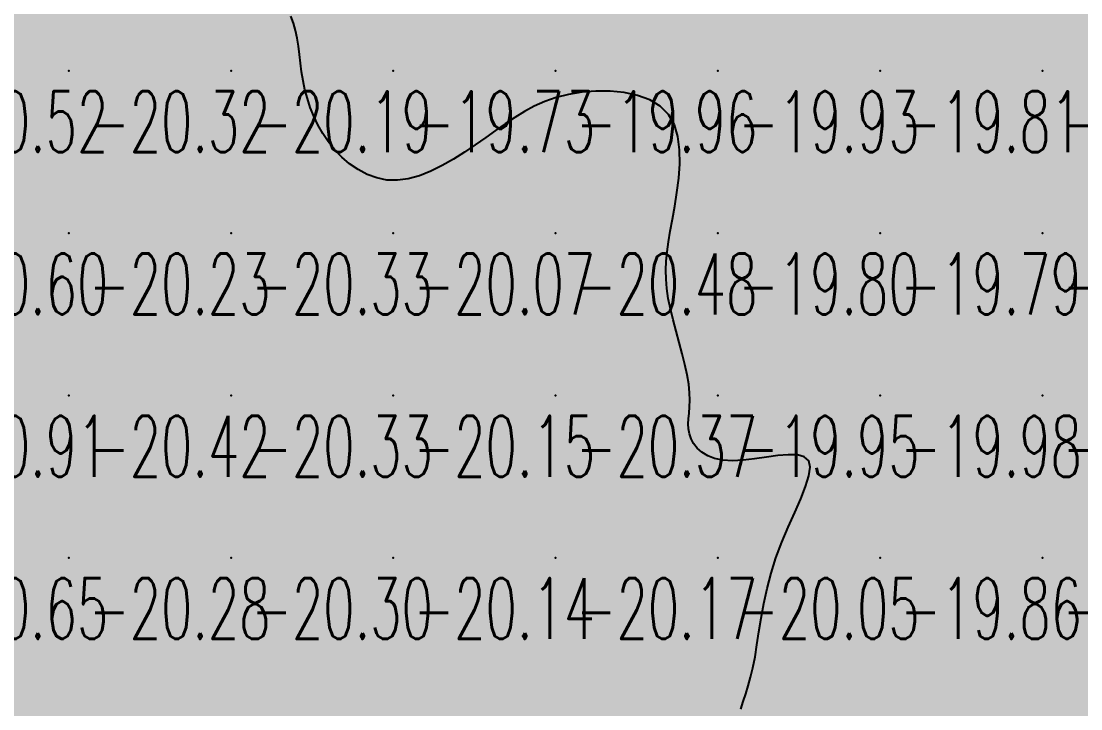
# Model space of a CAD drawing. Header units: millimetres. Extents: x 88261 to 90953, y 390274 to 392322.
# Drawn here: x 89237.3 to 89302.6, y 391067.9 to 391110.3 of the extents above; entities that cross this region are included whole.
import ezdxf
from ezdxf.enums import TextEntityAlignment as Align

# ---------------------------------------------------------------- set-up
doc = ezdxf.new("R2010")
doc.units = ezdxf.units.MM
doc.header["$LTSCALE"] = 25
for name, color, linetype in [('CN_04_00', 242, 'Continuous'), ('COTEAlt', 7, 'Continuous'), ('TN_COLORIAGE', 7, 'Continuous')]:
    doc.layers.add(name, color=color, linetype=linetype)
doc.styles.add('Simplex 1.0', font='Simplex.shx', dxfattribs={"width": 0.99, "height": 2.5})
doc.styles.get("Standard").update_dxf_attribs({"font": 'times.ttf'})

# ---------------------------------------------------------------- blocks, each defined once
blk = doc.blocks.new('COTE')
at = {"color": 0}
blk.add_point((0, 0), dxfattribs=at)
at = {"layer": 'COTEAlt'}
blk.add_attdef('ALT', text='', height=3.75, dxfattribs=at).set_placement((1.25, -1.25), align=Align.TOP_LEFT)

msp = doc.modelspace()

# ---------------------------------------------------------------- linework, layer by layer
at = {"layer": 'CN_04_00', "elevation": -20, "flags": 128}
msp.add_lwpolyline([(89281.673, 391067.915), (89281.814, 391068.394), (89281.966, 391068.867), (89282.12, 391069.355), (89282.271, 391069.882), (89282.412, 391070.469), (89282.539, 391071.134), (89282.659, 391071.871), (89282.784, 391072.671), (89282.922, 391073.523), (89283.086, 391074.417), (89283.286, 391075.342), (89283.531, 391076.288), (89283.833, 391077.244), (89284.195, 391078.2), (89284.591, 391079.136), (89284.989, 391080.033), (89285.355, 391080.869), (89285.657, 391081.626), (89285.862, 391082.283), (89285.938, 391082.82), (89285.85, 391083.217), (89285.579, 391083.463), (89285.148, 391083.578), (89284.59, 391083.593), (89283.943, 391083.538), (89283.239, 391083.443), (89282.514, 391083.338), (89281.804, 391083.253), (89281.142, 391083.217), (89280.557, 391083.254), (89280.052, 391083.361), (89279.624, 391083.526), (89279.268, 391083.741), (89278.981, 391083.993), (89278.758, 391084.273), (89278.597, 391084.571), (89278.493, 391084.875), (89278.441, 391085.179), (89278.429, 391085.489), (89278.445, 391085.812), (89278.474, 391086.157), (89278.503, 391086.533), (89278.519, 391086.948), (89278.508, 391087.411), (89278.458, 391087.93), (89278.358, 391088.511), (89278.218, 391089.142), (89278.048, 391089.81), (89277.862, 391090.501), (89277.672, 391091.202), (89277.489, 391091.898), (89277.327, 391092.576), (89277.196, 391093.222), (89277.107, 391093.827), (89277.059, 391094.401), (89277.049, 391094.961), (89277.074, 391095.522), (89277.129, 391096.101), (89277.213, 391096.713), (89277.32, 391097.374), (89277.449, 391098.1), (89277.593, 391098.899), (89277.731, 391099.753), (89277.843, 391100.635), (89277.905, 391101.519), (89277.895, 391102.379), (89277.791, 391103.189), (89277.569, 391103.923), (89277.209, 391104.555), (89276.694, 391105.063), (89276.048, 391105.452), (89275.298, 391105.731), (89274.475, 391105.909), (89273.608, 391105.994), (89272.726, 391105.997), (89271.859, 391105.926), (89271.037, 391105.79), (89270.282, 391105.598), (89269.587, 391105.355), (89268.939, 391105.067), (89268.325, 391104.739), (89267.732, 391104.376), (89267.147, 391103.982), (89266.555, 391103.564), (89265.944, 391103.127), (89265.304, 391102.676), (89264.638, 391102.228), (89263.954, 391101.798), (89263.258, 391101.402), (89262.558, 391101.058), (89261.86, 391100.782), (89261.172, 391100.589), (89260.5, 391100.497), (89259.851, 391100.517), (89259.229, 391100.642), (89258.636, 391100.858), (89258.078, 391101.154), (89257.556, 391101.517), (89257.074, 391101.934), (89256.635, 391102.394), (89256.243, 391102.883), (89255.899, 391103.39), (89255.602, 391103.911), (89255.348, 391104.444), (89255.133, 391104.985), (89254.954, 391105.532), (89254.807, 391106.081), (89254.688, 391106.63), (89254.595, 391107.176), (89254.522, 391107.715), (89254.46, 391108.245), (89254.398, 391108.761), (89254.325, 391109.259), (89254.23, 391109.735), (89254.102, 391110.185), (89253.931, 391110.605)], dxfattribs=at)
at = {"layer": 'TN_COLORIAGE', "color": 223}
for points in [[(89230.249, 391117.239, -20), (89240.11, 391117.239, -20), (89230.249, 391107.239, -20), (89240.074, 391117.065, -20)], [(89230.249, 391107.239, -20), (89240.074, 391117.065, -20), (89240.249, 391107.239, -20), (89240.249, 391116.959, -20)], [(89247.333, 391114.323, -20.321), (89240.249, 391116.959, -20.321), (89240.249, 391107.239, -20.321)], [(89240.249, 391107.239, -20), (89247.333, 391114.323, -20), (89250.249, 391107.239, -20), (89250.249, 391113.136, -20)], [(89254.403, 391111.394, -20.19), (89250.249, 391113.136, -20.19), (89250.249, 391107.239, -20.19)], [(89254.364, 391107.239, -20.19), (89254.403, 391111.394, -20.19), (89250.249, 391107.239, -20.19)], [(89230.249, 391107.239, -20.321), (89230.249, 391097.239, -20.321), (89240.249, 391107.239, -20.321)], [(89230.249, 391097.239, -20.321), (89240.249, 391097.239, -20.321), (89240.249, 391107.239, -20.321)], [(89240.249, 391107.239, -20.19), (89240.249, 391097.239, -20.19), (89250.249, 391107.239, -20.19)], [(89240.249, 391097.239, -20.19), (89250.249, 391097.239, -20.19), (89250.249, 391107.239, -20.19)], [(89250.249, 391097.239, -20), (89255.711, 391102.702, -20), (89250.249, 391107.239, -20), (89254.364, 391107.239, -20)], [(89270.249, 391097.239, -20), (89270.249, 391106.383, -20), (89260.249, 391097.239, -20), (89266.292, 391103.282, -20)], [(89278.936, 391105.926, -20.477), (89270.249, 391106.383, -20.477), (89270.249, 391097.239, -20.477)], [(89277.259, 391097.239, -20.477), (89278.936, 391105.926, -20.477), (89270.249, 391097.239, -20.477)], [(89260.249, 391099.249, -20.068), (89266.292, 391103.282, -20.068), (89260.249, 391097.239, -20.068)], [(89250.249, 391097.239, -20), (89255.711, 391102.702, -20), (89260.249, 391097.239, -20), (89260.249, 391099.249, -20)], [(89230.249, 391097.239, -20.23), (89230.249, 391087.239, -20.23), (89240.249, 391097.239, -20.23)], [(89230.249, 391087.239, -20.23), (89240.249, 391087.239, -20.23), (89240.249, 391097.239, -20.23)], [(89240.249, 391097.239, -20.327), (89240.249, 391087.239, -20.327), (89250.249, 391097.239, -20.327)], [(89240.249, 391087.239, -20.327), (89250.249, 391087.239, -20.327), (89250.249, 391097.239, -20.327)], [(89250.249, 391087.239, -20.068), (89260.249, 391087.239, -20.068), (89260.249, 391097.239, -20.068)], [(89250.249, 391097.239, -20.068), (89250.249, 391087.239, -20.068), (89260.249, 391097.239, -20.068)], [(89260.249, 391087.239, -20.477), (89270.249, 391087.239, -20.477), (89270.249, 391097.239, -20.477)], [(89260.249, 391097.239, -20.477), (89260.249, 391087.239, -20.477), (89270.249, 391097.239, -20.477)], [(89270.249, 391097.239, -20), (89277.259, 391097.239, -20), (89270.249, 391087.239, -20), (89276.723, 391093.713, -20)], [(89276.723, 391093.713, -20.374), (89279.026, 391087.239, -20.374), (89270.249, 391087.239, -20.374)], [(89230.249, 391087.239, -20.417), (89230.249, 391077.239, -20.417), (89240.249, 391087.239, -20.417)], [(89230.249, 391077.239, -20.417), (89240.249, 391077.239, -20.417), (89240.249, 391087.239, -20.417)], [(89240.249, 391087.239, -20.334), (89240.249, 391077.239, -20.334), (89250.249, 391087.239, -20.334)], [(89240.249, 391077.239, -20.334), (89250.249, 391077.239, -20.334), (89250.249, 391087.239, -20.334)], [(89250.249, 391077.239, -20.15), (89260.249, 391077.239, -20.15), (89260.249, 391087.239, -20.15)], [(89250.249, 391087.239, -20.15), (89250.249, 391077.239, -20.15), (89260.249, 391087.239, -20.15)], [(89260.249, 391077.239, -20.374), (89270.249, 391077.239, -20.374), (89270.249, 391087.239, -20.374)], [(89260.249, 391087.239, -20.374), (89260.249, 391077.239, -20.374), (89270.249, 391087.239, -20.374)], [(89270.249, 391087.239, -20), (89279.026, 391087.239, -20), (89270.249, 391077.239, -20), (89277.921, 391084.911, -20)], [(89270.249, 391077.239, -20), (89277.921, 391084.911, -20), (89280.249, 391077.239, -20), (89280.249, 391082.366, -20)], [(89283.118, 391077.239, -20.055), (89287.934, 391084.925, -20.055), (89280.249, 391077.239, -20.055)], [(89280.249, 391082.366, -20.055), (89287.934, 391084.925, -20.055), (89280.249, 391077.239, -20.055)], [(89230.249, 391077.239, -20.279), (89230.249, 391067.239, -20.279), (89240.249, 391077.239, -20.279)], [(89230.249, 391067.239, -20.279), (89240.249, 391067.239, -20.279), (89240.249, 391077.239, -20.279)], [(89240.249, 391077.239, -20.301), (89240.249, 391067.239, -20.301), (89250.249, 391077.239, -20.301)], [(89240.249, 391067.239, -20.301), (89250.249, 391067.239, -20.301), (89250.249, 391077.239, -20.301)], [(89250.249, 391067.239, -20.139), (89260.249, 391067.239, -20.139), (89260.249, 391077.239, -20.139)], [(89250.249, 391077.239, -20.139), (89250.249, 391067.239, -20.139), (89260.249, 391077.239, -20.139)], [(89260.249, 391067.239, -20.172), (89270.249, 391067.239, -20.172), (89270.249, 391077.239, -20.172)], [(89260.249, 391077.239, -20.172), (89260.249, 391067.239, -20.172), (89270.249, 391077.239, -20.172)], [(89270.249, 391067.239, -20.055), (89280.249, 391067.239, -20.055), (89280.249, 391077.239, -20.055)], [(89270.249, 391077.239, -20.055), (89270.249, 391067.239, -20.055), (89280.249, 391077.239, -20.055)], [(89280.249, 391077.239, -20), (89283.118, 391077.239, -20), (89280.249, 391067.239, -20), (89282.594, 391069.584, -20)], [(89280.981, 391067.239, -20.042), (89282.594, 391069.584, -20.042), (89280.249, 391067.239, -20.042)]]:
    msp.add_solid(points, dxfattribs=at)
at = {"layer": 'TN_COLORIAGE', "color": 213}
for points in [[(89254.403, 391111.394, -19.729), (89254.364, 391107.239, -19.729), (89260.249, 391117.239, -19.729), (89260.249, 391107.239, -19.729)], [(89268.215, 391117.239, -19.729), (89268.241, 391115.231, -19.729), (89260.249, 391117.239, -19.729), (89260.249, 391107.239, -19.729)], [(89270.249, 391107.239, -19.897), (89280.249, 391107.239, -19.897), (89280.249, 391117.239, -19.897)], [(89270.249, 391111.2, -19.897), (89274.231, 391117.239, -19.897), (89270.249, 391107.239, -19.897), (89280.249, 391117.239, -19.897)], [(89280.249, 391107.239, -19.412), (89290.249, 391107.239, -19.412), (89290.249, 391117.239, -19.412)], [(89280.249, 391117.239, -19.412), (89280.249, 391107.239, -19.412), (89290.249, 391117.239, -19.412)], [(89290.249, 391107.239, -19.173), (89300.249, 391107.239, -19.173), (89300.249, 391117.239, -19.173)], [(89290.249, 391117.239, -19.173), (89290.249, 391107.239, -19.173), (89300.249, 391117.239, -19.173)], [(89300.249, 391107.239, -19.66), (89310.249, 391107.239, -19.66), (89310.249, 391117.239, -19.66)], [(89300.249, 391117.239, -19.66), (89300.249, 391107.239, -19.66), (89310.249, 391117.239, -19.66)], [(89270.249, 391111.2, -19.729), (89268.241, 391115.231, -19.729), (89270.249, 391107.239, -19.729), (89260.249, 391107.239, -19.729)], [(89254.364, 391107.239, -19.729), (89255.711, 391102.702, -19.729), (89260.249, 391107.239, -19.729)], [(89260.249, 391099.249, -19.729), (89255.711, 391102.702, -19.729), (89260.249, 391107.239, -19.729)], [(89266.292, 391103.282, -19.729), (89260.249, 391099.249, -19.729), (89270.249, 391107.239, -19.729), (89260.249, 391107.239, -19.729)], [(89266.292, 391103.282, -19.955), (89270.249, 391106.383, -19.955), (89270.249, 391107.239, -19.955)], [(89270.249, 391106.383, -19.928), (89278.936, 391105.926, -19.928), (89270.249, 391107.239, -19.928), (89280.249, 391107.239, -19.928)], [(89278.936, 391105.926, -19.796), (89277.259, 391097.239, -19.796), (89280.249, 391107.239, -19.796), (89280.249, 391097.239, -19.796)], [(89280.249, 391097.239, -19.813), (89290.249, 391097.239, -19.813), (89290.249, 391107.239, -19.813)], [(89280.249, 391107.239, -19.813), (89280.249, 391097.239, -19.813), (89290.249, 391107.239, -19.813)], [(89290.249, 391097.239, -19.533), (89300.249, 391097.239, -19.533), (89300.249, 391107.239, -19.533)], [(89290.249, 391107.239, -19.533), (89290.249, 391097.239, -19.533), (89300.249, 391107.239, -19.533)], [(89300.249, 391097.239, -19.674), (89310.249, 391097.239, -19.674), (89310.249, 391107.239, -19.674)], [(89300.249, 391107.239, -19.674), (89300.249, 391097.239, -19.674), (89310.249, 391107.239, -19.674)], [(89279.026, 391087.239, -19.796), (89276.723, 391093.713, -19.796), (89280.249, 391087.239, -19.796), (89280.249, 391097.239, -19.796)], [(89276.723, 391093.713, -19.796), (89277.259, 391097.239, -19.796), (89280.249, 391097.239, -19.796)], [(89280.249, 391087.239, -19.793), (89290.249, 391087.239, -19.793), (89290.249, 391097.239, -19.793)], [(89280.249, 391097.239, -19.793), (89280.249, 391087.239, -19.793), (89290.249, 391097.239, -19.793)], [(89290.249, 391087.239, -19.795), (89300.249, 391087.239, -19.795), (89300.249, 391097.239, -19.795)], [(89290.249, 391097.239, -19.795), (89290.249, 391087.239, -19.795), (89300.249, 391097.239, -19.795)], [(89300.249, 391087.239, -19.753), (89310.249, 391087.239, -19.753), (89310.249, 391097.239, -19.753)], [(89300.249, 391097.239, -19.753), (89300.249, 391087.239, -19.753), (89310.249, 391097.239, -19.753)], [(89280.249, 391082.366, -19.948), (89277.921, 391084.911, -19.948), (89280.249, 391087.239, -19.948)], [(89277.921, 391084.911, -19.948), (89279.026, 391087.239, -19.948), (89280.249, 391087.239, -19.948)], [(89287.934, 391084.925, -19.948), (89280.249, 391082.366, -19.948), (89290.249, 391087.239, -19.948), (89280.249, 391087.239, -19.948)], [(89287.934, 391084.925, -19.864), (89283.118, 391077.239, -19.864), (89290.249, 391087.239, -19.864), (89290.249, 391077.239, -19.864)], [(89290.249, 391077.239, -19.478), (89300.249, 391077.239, -19.478), (89300.249, 391087.239, -19.478)], [(89290.249, 391087.239, -19.478), (89290.249, 391077.239, -19.478), (89300.249, 391087.239, -19.478)], [(89300.249, 391077.239, -19.873), (89310.249, 391077.239, -19.873), (89310.249, 391087.239, -19.873)], [(89300.249, 391087.239, -19.873), (89300.249, 391077.239, -19.873), (89310.249, 391087.239, -19.873)], [(89282.594, 391069.584, -19.472), (89280.981, 391067.239, -19.472), (89290.249, 391077.239, -19.472), (89290.249, 391067.239, -19.472)], [(89282.594, 391069.584, -19.864), (89283.118, 391077.239, -19.864), (89290.249, 391077.239, -19.864)], [(89290.249, 391067.239, -19.659), (89300.249, 391067.239, -19.659), (89300.249, 391077.239, -19.659)], [(89290.249, 391077.239, -19.659), (89290.249, 391067.239, -19.659), (89300.249, 391077.239, -19.659)], [(89300.249, 391067.239, -19.415), (89310.249, 391067.239, -19.415), (89310.249, 391077.239, -19.415)], [(89300.249, 391077.239, -19.415), (89300.249, 391067.239, -19.415), (89310.249, 391077.239, -19.415)]]:
    msp.add_solid(points, dxfattribs=at)

# ---------------------------------------------------------------- block references
at = {"layer": 'COTEAlt'}
ref = msp.add_blockref('COTE', (89230.249, 391107.239), dxfattribs=at)
ref.add_attrib('ALT', '-20.52', dxfattribs={"height": 3.75, "style": 'Simplex 1.0', "width": 0.6}).set_placement((89231.499, 391105.989), align=Align.TOP_LEFT)
ref = msp.add_blockref('COTE', (89240.249, 391107.239), dxfattribs=at)
ref.add_attrib('ALT', '-20.32', dxfattribs={"height": 3.75, "style": 'Simplex 1.0', "width": 0.6}).set_placement((89241.499, 391105.989), align=Align.TOP_LEFT)
ref = msp.add_blockref('COTE', (89250.249, 391107.239), dxfattribs=at)
ref.add_attrib('ALT', '-20.19', dxfattribs={"height": 3.75, "style": 'Simplex 1.0', "width": 0.6}).set_placement((89251.499, 391105.989), align=Align.TOP_LEFT)
ref = msp.add_blockref('COTE', (89260.249, 391107.239), dxfattribs=at)
ref.add_attrib('ALT', '-19.73', dxfattribs={"height": 3.75, "style": 'Simplex 1.0', "width": 0.6}).set_placement((89261.499, 391105.989), align=Align.TOP_LEFT)
ref = msp.add_blockref('COTE', (89270.249, 391107.239), dxfattribs=at)
ref.add_attrib('ALT', '-19.96', dxfattribs={"height": 3.75, "style": 'Simplex 1.0', "width": 0.6}).set_placement((89271.499, 391105.989), align=Align.TOP_LEFT)
ref = msp.add_blockref('COTE', (89280.249, 391107.239), dxfattribs=at)
ref.add_attrib('ALT', '-19.93', dxfattribs={"height": 3.75, "style": 'Simplex 1.0', "width": 0.6}).set_placement((89281.499, 391105.989), align=Align.TOP_LEFT)
ref = msp.add_blockref('COTE', (89290.249, 391107.239), dxfattribs=at)
ref.add_attrib('ALT', '-19.81', dxfattribs={"height": 3.75, "style": 'Simplex 1.0', "width": 0.6}).set_placement((89291.499, 391105.989), align=Align.TOP_LEFT)
ref = msp.add_blockref('COTE', (89300.249, 391107.239), dxfattribs=at)
ref.add_attrib('ALT', '-19.53', dxfattribs={"height": 3.75, "style": 'Simplex 1.0', "width": 0.6}).set_placement((89301.499, 391105.989), align=Align.TOP_LEFT)
ref = msp.add_blockref('COTE', (89230.249, 391097.239), dxfattribs=at)
ref.add_attrib('ALT', '-20.60', dxfattribs={"height": 3.75, "style": 'Simplex 1.0', "width": 0.6}).set_placement((89231.499, 391095.989), align=Align.TOP_LEFT)
ref = msp.add_blockref('COTE', (89240.249, 391097.239), dxfattribs=at)
ref.add_attrib('ALT', '-20.23', dxfattribs={"height": 3.75, "style": 'Simplex 1.0', "width": 0.6}).set_placement((89241.499, 391095.989), align=Align.TOP_LEFT)
ref = msp.add_blockref('COTE', (89250.249, 391097.239), dxfattribs=at)
ref.add_attrib('ALT', '-20.33', dxfattribs={"height": 3.75, "style": 'Simplex 1.0', "width": 0.6}).set_placement((89251.499, 391095.989), align=Align.TOP_LEFT)
ref = msp.add_blockref('COTE', (89260.249, 391097.239), dxfattribs=at)
ref.add_attrib('ALT', '-20.07', dxfattribs={"height": 3.75, "style": 'Simplex 1.0', "width": 0.6}).set_placement((89261.499, 391095.989), align=Align.TOP_LEFT)
ref = msp.add_blockref('COTE', (89270.249, 391097.239), dxfattribs=at)
ref.add_attrib('ALT', '-20.48', dxfattribs={"height": 3.75, "style": 'Simplex 1.0', "width": 0.6}).set_placement((89271.499, 391095.989), align=Align.TOP_LEFT)
ref = msp.add_blockref('COTE', (89280.249, 391097.239), dxfattribs=at)
ref.add_attrib('ALT', '-19.80', dxfattribs={"height": 3.75, "style": 'Simplex 1.0', "width": 0.6}).set_placement((89281.499, 391095.989), align=Align.TOP_LEFT)
ref = msp.add_blockref('COTE', (89290.249, 391097.239), dxfattribs=at)
ref.add_attrib('ALT', '-19.79', dxfattribs={"height": 3.75, "style": 'Simplex 1.0', "width": 0.6}).set_placement((89291.499, 391095.989), align=Align.TOP_LEFT)
ref = msp.add_blockref('COTE', (89300.249, 391097.239), dxfattribs=at)
ref.add_attrib('ALT', '-19.79', dxfattribs={"height": 3.75, "style": 'Simplex 1.0', "width": 0.6}).set_placement((89301.499, 391095.989), align=Align.TOP_LEFT)
ref = msp.add_blockref('COTE', (89230.249, 391087.239), dxfattribs=at)
ref.add_attrib('ALT', '-20.91', dxfattribs={"height": 3.75, "style": 'Simplex 1.0', "width": 0.6}).set_placement((89231.499, 391085.989), align=Align.TOP_LEFT)
ref = msp.add_blockref('COTE', (89240.249, 391087.239), dxfattribs=at)
ref.add_attrib('ALT', '-20.42', dxfattribs={"height": 3.75, "style": 'Simplex 1.0', "width": 0.6}).set_placement((89241.499, 391085.989), align=Align.TOP_LEFT)
ref = msp.add_blockref('COTE', (89250.249, 391087.239), dxfattribs=at)
ref.add_attrib('ALT', '-20.33', dxfattribs={"height": 3.75, "style": 'Simplex 1.0', "width": 0.6}).set_placement((89251.499, 391085.989), align=Align.TOP_LEFT)
ref = msp.add_blockref('COTE', (89260.249, 391087.239), dxfattribs=at)
ref.add_attrib('ALT', '-20.15', dxfattribs={"height": 3.75, "style": 'Simplex 1.0', "width": 0.6}).set_placement((89261.499, 391085.989), align=Align.TOP_LEFT)
ref = msp.add_blockref('COTE', (89270.249, 391087.239), dxfattribs=at)
ref.add_attrib('ALT', '-20.37', dxfattribs={"height": 3.75, "style": 'Simplex 1.0', "width": 0.6}).set_placement((89271.499, 391085.989), align=Align.TOP_LEFT)
ref = msp.add_blockref('COTE', (89280.249, 391087.239), dxfattribs=at)
ref.add_attrib('ALT', '-19.95', dxfattribs={"height": 3.75, "style": 'Simplex 1.0', "width": 0.6}).set_placement((89281.499, 391085.989), align=Align.TOP_LEFT)
ref = msp.add_blockref('COTE', (89290.249, 391087.239), dxfattribs=at)
ref.add_attrib('ALT', '-19.98', dxfattribs={"height": 3.75, "style": 'Simplex 1.0', "width": 0.6}).set_placement((89291.499, 391085.989), align=Align.TOP_LEFT)
ref = msp.add_blockref('COTE', (89300.249, 391087.239), dxfattribs=at)
ref.add_attrib('ALT', '-19.48', dxfattribs={"height": 3.75, "style": 'Simplex 1.0', "width": 0.6}).set_placement((89301.499, 391085.989), align=Align.TOP_LEFT)
ref = msp.add_blockref('COTE', (89230.249, 391077.239), dxfattribs=at)
ref.add_attrib('ALT', '-20.65', dxfattribs={"height": 3.75, "style": 'Simplex 1.0', "width": 0.6}).set_placement((89231.499, 391075.989), align=Align.TOP_LEFT)
ref = msp.add_blockref('COTE', (89240.249, 391077.239), dxfattribs=at)
ref.add_attrib('ALT', '-20.28', dxfattribs={"height": 3.75, "style": 'Simplex 1.0', "width": 0.6}).set_placement((89241.499, 391075.989), align=Align.TOP_LEFT)
ref = msp.add_blockref('COTE', (89250.249, 391077.239), dxfattribs=at)
ref.add_attrib('ALT', '-20.30', dxfattribs={"height": 3.75, "style": 'Simplex 1.0', "width": 0.6}).set_placement((89251.499, 391075.989), align=Align.TOP_LEFT)
ref = msp.add_blockref('COTE', (89260.249, 391077.239), dxfattribs=at)
ref.add_attrib('ALT', '-20.14', dxfattribs={"height": 3.75, "style": 'Simplex 1.0', "width": 0.6}).set_placement((89261.499, 391075.989), align=Align.TOP_LEFT)
ref = msp.add_blockref('COTE', (89270.249, 391077.239), dxfattribs=at)
ref.add_attrib('ALT', '-20.17', dxfattribs={"height": 3.75, "style": 'Simplex 1.0', "width": 0.6}).set_placement((89271.499, 391075.989), align=Align.TOP_LEFT)
ref = msp.add_blockref('COTE', (89280.249, 391077.239), dxfattribs=at)
ref.add_attrib('ALT', '-20.05', dxfattribs={"height": 3.75, "style": 'Simplex 1.0', "width": 0.6}).set_placement((89281.499, 391075.989), align=Align.TOP_LEFT)
ref = msp.add_blockref('COTE', (89290.249, 391077.239), dxfattribs=at)
ref.add_attrib('ALT', '-19.86', dxfattribs={"height": 3.75, "style": 'Simplex 1.0', "width": 0.6}).set_placement((89291.499, 391075.989), align=Align.TOP_LEFT)
ref = msp.add_blockref('COTE', (89300.249, 391077.239), dxfattribs=at)
ref.add_attrib('ALT', '-19.66', dxfattribs={"height": 3.75, "style": 'Simplex 1.0', "width": 0.6}).set_placement((89301.499, 391075.989), align=Align.TOP_LEFT)

doc.saveas('drawing.dxf')
